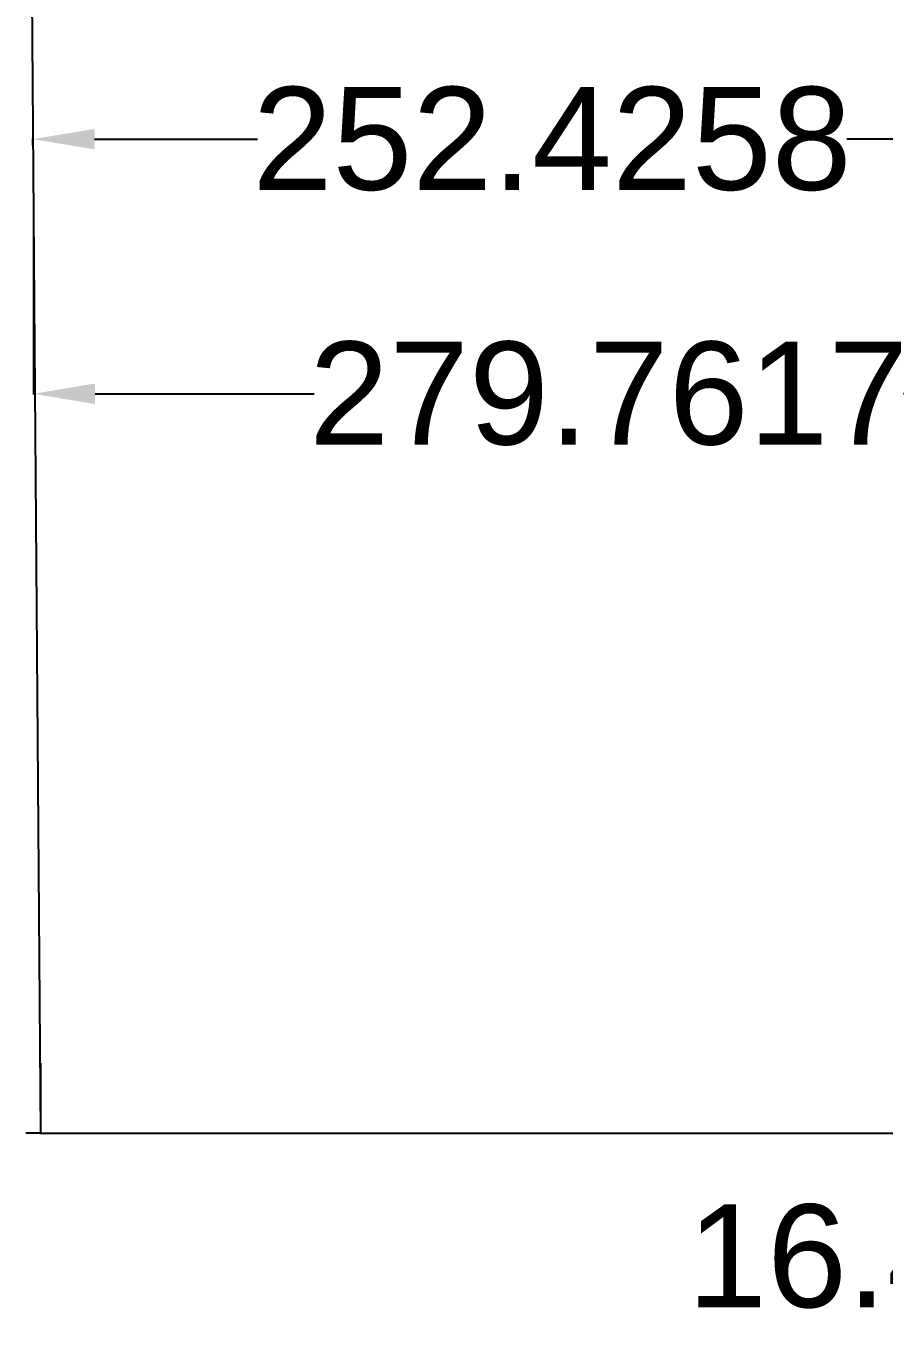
# Model space of a CAD drawing. Header units: inches. Extents: x 443 to 1254, y 273 to 817.
# Drawn here: x 443.1 to 651.8, y 272.5 to 588 of the extents above; entities that cross this region are included whole.
import ezdxf

# ---------------------------------------------------------------- set-up
doc = ezdxf.new("R2010")
doc.units = ezdxf.units.IN
doc.header["$MEASUREMENT"] = 0
doc.linetypes.add('ACAD_ISO02W100', pattern=[15, 12, -3])
doc.styles.get("Standard").update_dxf_attribs({"font": 'arial.ttf'})
doc.dimstyles.new('Annotative', dxfattribs={"dimscale": 0, "dimtxt": 25, "dimasz": 15, "dimexe": 0.18, "dimexo": 0.0625, "dimgap": 0.09, "dimtad": 0, "dimtih": 1, "dimtoh": 1, "dimdec": 4, "dimzin": 0, "dimdsep": 46, "dimtxsty": 'Standard', "dimcen": 0.09, "dimclrd": 1, "dimclre": 1, "dimclrt": 1, "dimadec": 0, "dimazin": 0, "dimtfac": 1, "dimtdec": 4, "dimtofl": 0, "dimtmove": 0, "dimatfit": 3, "dimfxl": 1, "dimtfillclr": 1, "dimtolj": 1, "dimtzin": 0, "dimarcsym": 0})

# ---------------------------------------------------------------- blocks, each defined once
blk = doc.blocks.new('*D3')
at = {"color": 1, "lineweight": -2, "transparency": 16777216}
for p, q in [((444.85, 559.01), (444.85, 560.64)), ((459.85, 560.46), (499.42, 560.46)), ((682.28, 560.46), (642.71, 560.46)), ((697.28, 559.01), (697.28, 560.64))]:
    blk.add_line(p, q, dxfattribs=at)
at = {"color": 1, "transparency": 16777216}
for points in [[(459.85, 562.96), (459.85, 557.96), (444.85, 560.46)], [(682.28, 562.96), (682.28, 557.96), (697.28, 560.46)]]:
    blk.add_solid(points, dxfattribs=at)
at = {"layer": 'Defpoints', "color": 0, "transparency": 16777216}
for p in [(444.85, 560.46), (444.85, 558.95), (697.28, 558.95)]:
    blk.add_point(p, dxfattribs=at)
at = {"color": 1, "transparency": 16777216, "insert": (571.07, 560.46), "char_height": 25, "attachment_point": 5}
blk.add_mtext('\\A1;252.4258', dxfattribs=at)
blk = doc.blocks.new('*D4')
at = {"color": 1, "lineweight": -2, "transparency": 16777216}
for p, q in [((444.97, 543.72), (444.97, 498.4)), ((724.73, 543.72), (724.73, 498.4)), ((459.97, 498.58), (513.23, 498.58)), ((709.73, 498.58), (656.47, 498.58))]:
    blk.add_line(p, q, dxfattribs=at)
at = {"color": 1, "transparency": 16777216}
for points in [[(459.97, 501.08), (459.97, 496.08), (444.97, 498.58)], [(709.73, 501.08), (709.73, 496.08), (724.73, 498.58)]]:
    blk.add_solid(points, dxfattribs=at)
at = {"layer": 'Defpoints', "color": 0, "transparency": 16777216}
for p in [(444.97, 543.78), (724.73, 543.78), (444.97, 498.58)]:
    blk.add_point(p, dxfattribs=at)
at = {"color": 1, "transparency": 16777216, "insert": (584.85, 498.58), "char_height": 25, "attachment_point": 5}
blk.add_mtext('\\A1;279.7617', dxfattribs=at)
blk = doc.blocks.new('*D14')
at = {"color": 1, "lineweight": -2, "transparency": 16777216}
for p, q in [((742.58, 350.35), (742.58, 365.35)), ((698.94, 335.35), (742.76, 335.35)), ((698.94, 318.94), (742.76, 318.94)), ((742.58, 303.94), (742.58, 288.94)), ((742.58, 288.94), (727.58, 288.94))]:
    blk.add_line(p, q, dxfattribs=at)
at = {"color": 1, "transparency": 16777216}
for points in [[(740.08, 350.35), (745.08, 350.35), (742.58, 335.35)], [(740.08, 303.94), (745.08, 303.94), (742.58, 318.94)]]:
    blk.add_solid(points, dxfattribs=at)
at = {"layer": 'Defpoints', "color": 0, "transparency": 16777216}
for p in [(698.87, 335.35), (698.87, 318.94), (742.58, 318.94)]:
    blk.add_point(p, dxfattribs=at)
at = {"color": 1, "transparency": 16777216, "insert": (667.04, 288.94), "char_height": 25, "attachment_point": 5}
blk.add_mtext('\\A1;16.4089', dxfattribs=at)

msp = doc.modelspace()

# ---------------------------------------------------------------- linework, layer by layer
for p, q in [((443.14825, 786.94208), (446.64825, 318.94208)), ((446.64825, 318.94208), (876.64825, 318.94208))]:
    msp.add_line(p, q)
at = {"linetype": 'Continuous'}
msp.add_line((446.64825, 335.96367), (446.64825, 318.94208), dxfattribs=at)
at = {"linetype": 'ACAD_ISO02W100'}
msp.add_line((446.64825, 318.94208), (443.14825, 318.94208), dxfattribs=at)

# ---------------------------------------------------------------- dimensions: what is measured, and where the dimension line sits
for base, p1, p2, picture, middle in [((444.85331, 560.46395), (697.27914, 558.951), (444.85331, 558.951), '*D3', (571.06623, 560.46395)), ((444.96893, 498.57501), (724.73067, 543.77951), (444.96893, 543.77951), '*D4', (584.8498, 498.57501))]:
    dim = msp.add_linear_dim(base=base, p1=p1, p2=p2, dimstyle='Annotative')
    dim.commit()
    dim.dimension.update_dxf_attribs({"geometry": picture, "text_midpoint": middle})
dim = msp.add_linear_dim(base=(742.57879, 318.94208), p1=(698.87414, 335.35098), p2=(698.87414, 318.94208), angle=90, dimstyle='Annotative')
dim.commit()
dim.dimension.update_dxf_attribs({"geometry": '*D14', "text_midpoint": (667.03518, 288.94208)})

doc.saveas('drawing.dxf')
